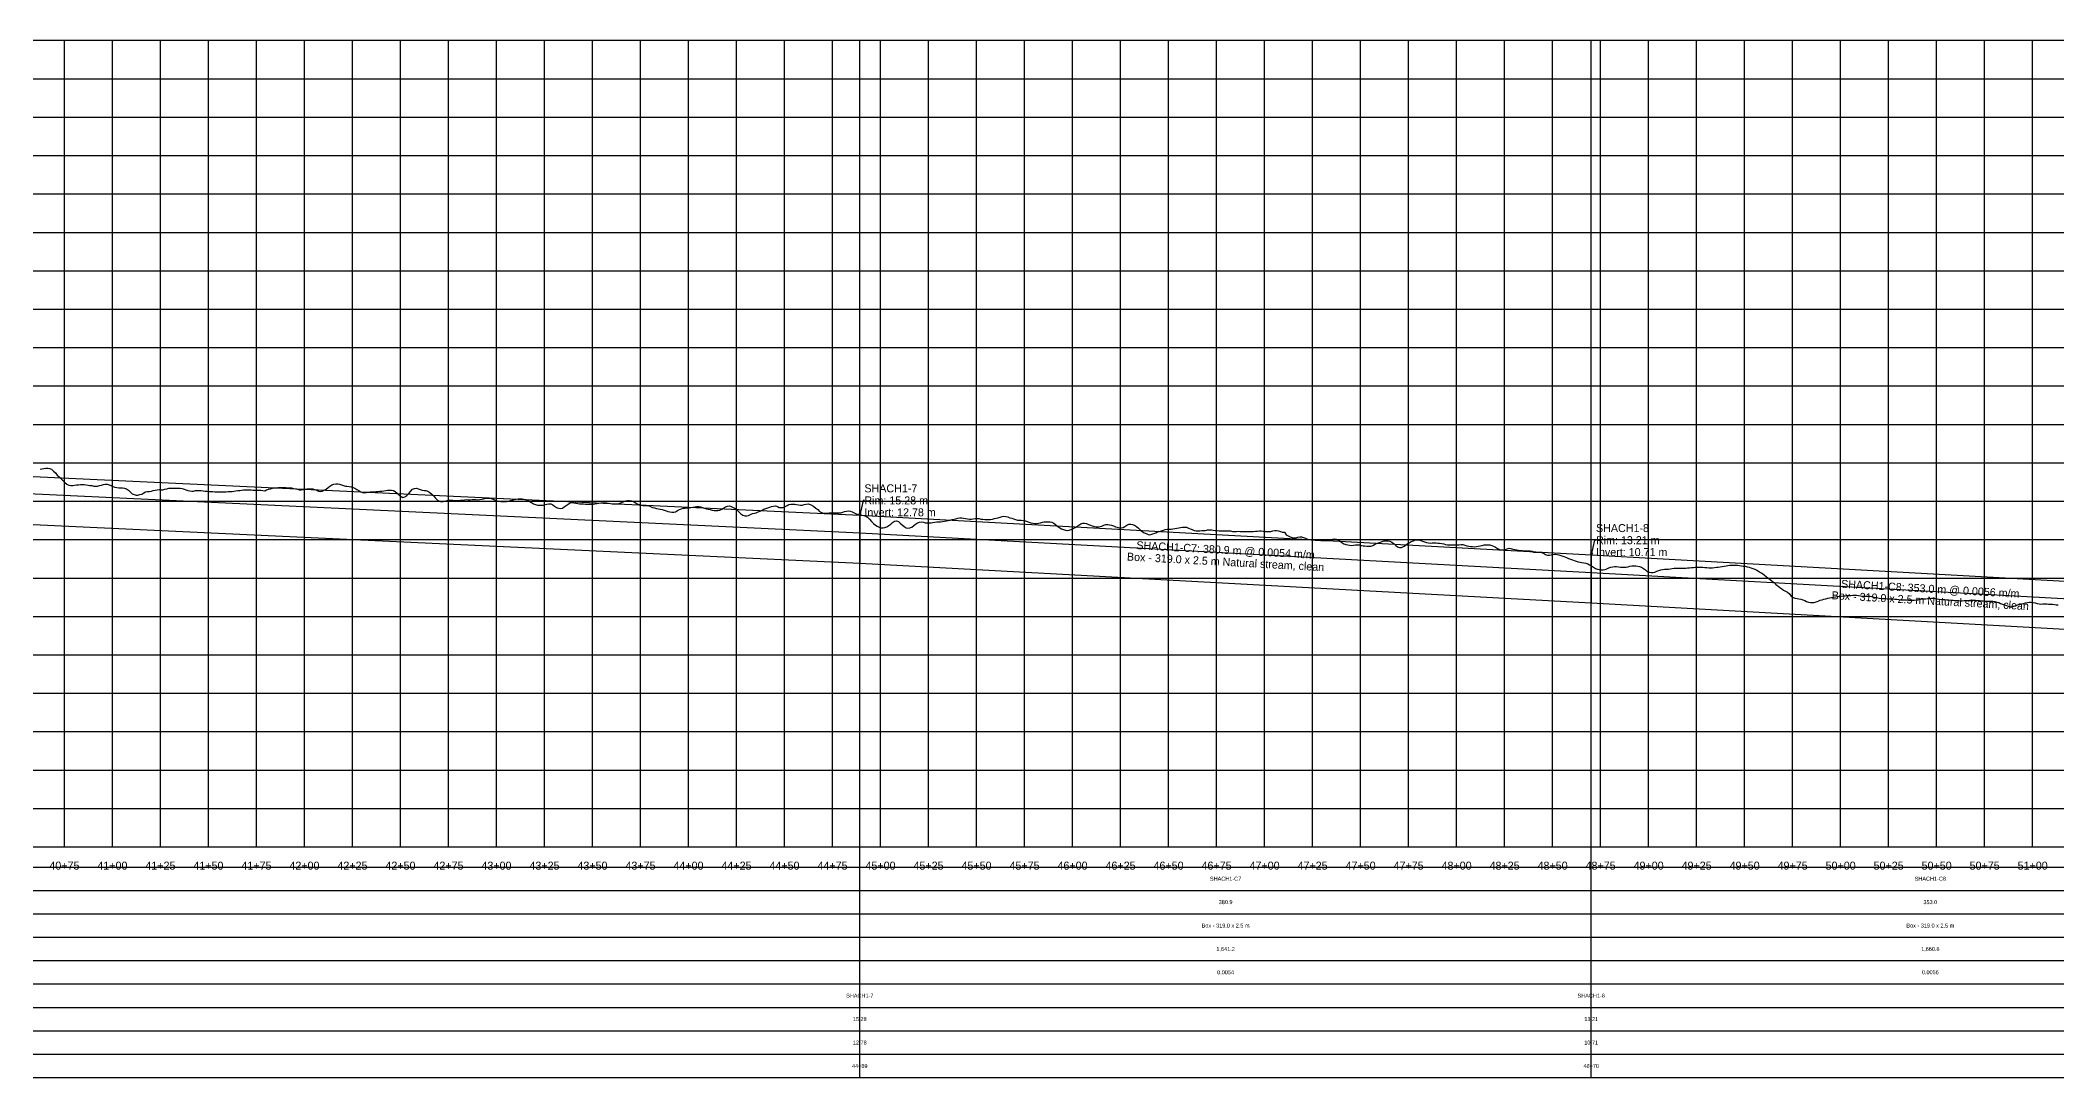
# Model space of a CAD drawing. Extents: x -64 to 8082, y -140 to 402.
# Drawn here: x 4062 to 5113, y -140 to 400 of the extents above; entities that cross this region are included whole.
import ezdxf
from ezdxf.enums import TextEntityAlignment as Align

# ---------------------------------------------------------------- set-up
doc = ezdxf.new("R2010")
doc.units = 0
for name, color, linetype in [('Annotation', 7, 'Continuous'), ('Annotation_Table', 254, 'Continuous'), ('Crown', 7, 'Continuous'), ('Grid', 254, 'Continuous'), ('Grid_Text', 7, 'Continuous'), ('Ground_Elevation', 3, 'Continuous'), ('Hydraulic_Grade', 5, 'Continuous'), ('Invert', 7, 'Continuous'), ('Structure', 7, 'Continuous')]:
    doc.layers.add(name, color=color, linetype=linetype)

msp = doc.modelspace()

# ---------------------------------------------------------------- linework, layer by layer
at = {"layer": 'Annotation', "color": 0}
for points in [[(4491.6, 160.4), (4490.9, 160.4), (4489.2, 152.8)], [(4872.6, 139.7), (4871.8, 139.7), (4870.1, 132.1)]]:
    msp.add_lwpolyline(points, dxfattribs=at)
for points in [[(4489.2, 152.8), (4489, 153.8), (4489.8, 153.6)], [(4870.1, 132.1), (4869.9, 133.1), (4870.7, 132.9)]]:
    msp.add_lwpolyline(points, close=True, dxfattribs=at)
at = {"layer": 'Annotation_Table', "color": 254}
for points in [[(4489.2, -140.2), (4489.2, 400)], [(4870.1, -140.2), (4870.1, 400)], [(-25, -30.5), (8049.9, -30.5)], [(-25, -42.7), (8049.9, -42.7)], [(-25, -54.9), (8049.9, -54.9)], [(-25, -67.1), (8049.9, -67.1)], [(-25, -79.2), (8049.9, -79.2)], [(-25, -91.4), (8049.9, -91.4)], [(-25, -103.6), (8049.9, -103.6)], [(-25, -115.8), (8049.9, -115.8)], [(-25, -128), (8049.9, -128)], [(-25, -140.2), (8049.9, -140.2)]]:
    msp.add_lwpolyline(points, dxfattribs=at)
at = {"layer": 'Crown', "color": 0}
for points in [[(3501.8, 198.9), (4489.2, 152.8)], [(4489.2, 152.8), (4489.2, 152.8)], [(4489.2, 152.8), (4870.1, 132.1)], [(4870.1, 132.1), (4870.1, 132.1)], [(4870.1, 132.1), (5223.2, 112.5)]]:
    msp.add_lwpolyline(points, dxfattribs=at)
at = {"layer": 'Grid', "color": 254}
for points in [[(-25, 400), (8050, 400)], [(4075, -20), (4075, 400)], [(4100, -20), (4100, 400)], [(4125, -20), (4125, 400)], [(4150, -20), (4150, 400)], [(4175, -20), (4175, 400)], [(4200, -20), (4200, 400)], [(4225, -20), (4225, 400)], [(4250, -20), (4250, 400)], [(4275, -20), (4275, 400)], [(4300, -20), (4300, 400)], [(4325, -20), (4325, 400)], [(4350, -20), (4350, 400)], [(4375, -20), (4375, 400)], [(4400, -20), (4400, 400)], [(4425, -20), (4425, 400)], [(4450, -20), (4450, 400)], [(4475, -20), (4475, 400)], [(4500, -20), (4500, 400)], [(4525, -20), (4525, 400)], [(4550, -20), (4550, 400)], [(4575, -20), (4575, 400)], [(4600, -20), (4600, 400)], [(4625, -20), (4625, 400)], [(4650, -20), (4650, 400)], [(4675, -20), (4675, 400)], [(4700, -20), (4700, 400)], [(4725, -20), (4725, 400)], [(4750, -20), (4750, 400)], [(4775, -20), (4775, 400)], [(4800, -20), (4800, 400)], [(4825, -20), (4825, 400)], [(4850, -20), (4850, 400)], [(4875, -20), (4875, 400)], [(4900, -20), (4900, 400)], [(4925, -20), (4925, 400)], [(4950, -20), (4950, 400)], [(4975, -20), (4975, 400)], [(5000, -20), (5000, 400)], [(5025, -20), (5025, 400)], [(5050, -20), (5050, 400)], [(5075, -20), (5075, 400)], [(5100, -20), (5100, 400)], [(-25, 380), (8050, 380)], [(-25, 360), (8050, 360)], [(-25, 340), (8050, 340)], [(-25, 320), (8050, 320)], [(-25, 300), (8050, 300)], [(-25, 280), (8050, 280)], [(-25, 260), (8050, 260)], [(-25, 240), (8050, 240)], [(-25, 220), (8050, 220)], [(-25, 200), (8050, 200)], [(-25, 180), (8050, 180)], [(-25, 160), (8050, 160)], [(-25, 140), (8050, 140)], [(-25, 120), (8050, 120)], [(-25, 100), (8050, 100)], [(-25, 80), (8050, 80)], [(-25, 60), (8050, 60)], [(-25, 40), (8050, 40)], [(-25, 20), (8050, 20)], [(-25, 0), (8050, 0)], [(-25, -20), (8050, -20)]]:
    msp.add_lwpolyline(points, dxfattribs=at)
at = {"layer": 'Ground_Elevation', "color": 3}
msp.add_lwpolyline([(4062.3, 176.6), (4063.3, 176.8), (4064.3, 177.1), (4065.3, 177.2), (4066.3, 177.2), (4067.3, 177), (4068.3, 176.6), (4069.3, 175.7), (4070.3, 174.7), (4071.3, 173.6), (4072.3, 172.6), (4073.3, 171.6), (4074.3, 170.6), (4075.3, 169.7), (4076.3, 168.9), (4077.3, 168.4), (4078.3, 168.2), (4079.3, 168.2), (4080.3, 168.3), (4081.3, 168.5), (4082.3, 168.6), (4083.3, 168.7), (4084.3, 168.7), (4085.3, 168.7), (4086.3, 168.5), (4087.3, 168.4), (4088.3, 168.2), (4089.3, 168.1), (4090.3, 167.9), (4091.3, 167.8), (4092.3, 167.9), (4093.3, 168.1), (4094.3, 168.4), (4095.3, 168.7), (4096.3, 168.8), (4097.3, 168.8), (4098.3, 168.6), (4099.3, 168.1), (4100.3, 167.7), (4101.3, 167.3), (4102.3, 167.1), (4103.3, 167), (4104.3, 166.9), (4105.3, 166.9), (4106.3, 166.8), (4107.3, 166.4), (4108.3, 165.7), (4109.3, 164.8), (4110.3, 163.9), (4111.3, 163.4), (4112.3, 163.2), (4113.3, 163.2), (4114.3, 163.4), (4115.3, 163.7), (4116.3, 164.3), (4117.3, 164.8), (4118.3, 165), (4119.3, 165.1), (4120.3, 165.3), (4121.3, 165.6), (4122.3, 165.8), (4123.3, 166), (4124.3, 166.1), (4125.3, 166), (4126.3, 166), (4127.3, 166.2), (4128.3, 166.5), (4129.3, 166.7), (4130.3, 166.8), (4131.3, 166.8), (4132.3, 166.8), (4133.3, 166.8), (4134.3, 166.8), (4135.3, 166.7), (4136.3, 166.6), (4137.3, 166.2), (4138.3, 165.9), (4139.3, 165.6), (4140.3, 165.4), (4141.3, 165.2), (4142.3, 165.2), (4143.3, 165.5), (4144.3, 165.6), (4145.3, 165.5), (4146.3, 165.5), (4147.3, 165.4), (4148.3, 165.3), (4149.3, 165.2), (4150.3, 165.1), (4151.3, 165), (4152.3, 165), (4153.3, 164.9), (4154.3, 164.9), (4155.3, 164.8), (4156.3, 164.8), (4157.3, 164.8), (4158.3, 164.8), (4159.3, 164.9), (4160.3, 165), (4161.3, 165), (4162.3, 165.1), (4163.3, 165.2), (4164.3, 165.4), (4165.3, 165.5), (4166.3, 165.6), (4167.3, 165.8), (4168.3, 165.9), (4169.3, 165.9), (4170.3, 166), (4171.3, 165.9), (4172.3, 165.9), (4173.3, 165.8), (4174.3, 165.8), (4175.3, 165.7), (4176.3, 165.7), (4177.3, 165.7), (4178.3, 165.5), (4179.3, 165.4), (4180.3, 166), (4181.3, 166.3), (4182.3, 166.5), (4183.3, 166.8), (4184.3, 166.9), (4185.3, 167), (4186.3, 167.1), (4187.3, 167.2), (4188.3, 167.2), (4189.3, 167.2), (4190.3, 167.1), (4191.3, 167), (4192.3, 167), (4193.3, 166.9), (4194.3, 166.6), (4195.3, 166.4), (4196.3, 166.2), (4197.3, 166), (4198.3, 166), (4199.3, 166.1), (4200.3, 166.2), (4201.3, 166.4), (4202.3, 166.5), (4203.3, 166.5), (4204.3, 166.4), (4205.3, 166.1), (4206.3, 165.7), (4207.3, 165.2), (4208.3, 165), (4209.3, 165.2), (4210.3, 165.7), (4211.3, 166.3), (4212.3, 167.1), (4213.3, 167.9), (4214.3, 168.6), (4215.3, 168.9), (4216.3, 169.1), (4217.3, 169), (4218.3, 168.8), (4219.3, 168.5), (4220.3, 168.1), (4221.3, 167.9), (4222.3, 167.8), (4223.3, 167.6), (4224.3, 167.5), (4225.3, 167.2), (4226.3, 166.7), (4227.3, 166.1), (4228.3, 165.5), (4229.3, 164.9), (4230.3, 164.5), (4231.3, 164.4), (4232.3, 164.5), (4233.3, 164.7), (4234.3, 164.8), (4235.3, 164.8), (4236.3, 164.9), (4237.3, 165), (4238.3, 165.1), (4239.3, 165.2), (4240.3, 165.3), (4241.3, 165.4), (4242.3, 165.6), (4243.3, 165.7), (4244.3, 165.8), (4245.3, 165.8), (4246.3, 165.6), (4247.3, 165), (4248.3, 164.2), (4249.3, 163.2), (4250.3, 162.4), (4251.3, 162), (4252.3, 162.3), (4253.3, 162.9), (4254.3, 164), (4255.3, 165.1), (4256.3, 166.2), (4257.3, 166.6), (4258.3, 166.8), (4259.3, 166.5), (4260.3, 166.1), (4261.3, 165.7), (4262.3, 165.6), (4263.3, 165.6), (4264.3, 165.2), (4265.3, 164.5), (4266.3, 163.7), (4267.3, 162.7), (4268.3, 161.6), (4269.3, 160.6), (4270.3, 160), (4271.3, 159.6), (4272.3, 159.8), (4273.3, 160), (4274.3, 160.3), (4275.3, 160.6), (4276.3, 160.6), (4277.3, 160.5), (4278.3, 160.3), (4279.3, 160.3), (4280.3, 160.4), (4281.3, 160.5), (4282.3, 160.6), (4283.3, 160.7), (4284.3, 160.8), (4285.3, 160.7), (4286.3, 160.7), (4287.3, 160.8), (4288.3, 160.8), (4289.3, 160.8), (4290.3, 160.7), (4291.3, 160.8), (4292.3, 161), (4293.3, 161.3), (4294.3, 161.6), (4295.3, 161.6), (4296.3, 161.6), (4297.3, 161.4), (4298.3, 161), (4299.3, 160.6), (4300.3, 160.2), (4301.3, 160), (4302.3, 159.9), (4303.3, 159.9), (4304.3, 159.9), (4305.3, 159.9), (4306.3, 160.1), (4307.3, 160.3), (4308.3, 160.6), (4309.3, 160.9), (4310.3, 161.1), (4311.3, 161.3), (4312.3, 161.3), (4313.3, 161.2), (4314.3, 161), (4315.3, 160.8), (4316.3, 160.4), (4317.3, 159.9), (4318.3, 159.3), (4319.3, 158.7), (4320.3, 158.2), (4321.3, 158), (4322.3, 158), (4323.3, 158), (4324.3, 158), (4325.3, 158.2), (4326.3, 158.4), (4327.3, 158.6), (4328.3, 158.6), (4329.3, 158.1), (4330.3, 157.4), (4331.3, 156.8), (4332.3, 156.3), (4333.3, 156.2), (4334.3, 156.4), (4335.3, 157), (4336.3, 157.8), (4337.3, 158.5), (4338.3, 159.1), (4339.3, 159.3), (4340.3, 159.2), (4341.3, 159), (4342.3, 158.8), (4343.3, 158.7), (4344.3, 158.6), (4345.3, 158.6), (4346.3, 158.5), (4347.3, 158.5), (4348.3, 158.4), (4349.3, 158.4), (4350.3, 158.4), (4351.3, 158.6), (4352.3, 158.8), (4353.3, 158.9), (4354.3, 159.1), (4355.3, 159.2), (4356.3, 159.3), (4357.3, 159.1), (4358.3, 159), (4359.3, 158.8), (4360.3, 158.6), (4361.3, 158.6), (4362.3, 158.6), (4363.3, 158.7), (4364.3, 158.9), (4365.3, 159.3), (4366.3, 159.8), (4367.3, 160.2), (4368.3, 160.4), (4369.3, 160.4), (4370.3, 160.2), (4371.3, 159.8), (4372.3, 159.3), (4373.3, 158.7), (4374.3, 158.3), (4375.3, 158), (4376.3, 157.8), (4377.3, 157.7), (4378.3, 157.7), (4379.3, 157.5), (4380.3, 157.2), (4381.3, 156.8), (4382.3, 156.5), (4383.3, 156.2), (4384.3, 156.1), (4385.3, 155.9), (4386.3, 155.7), (4387.3, 155.3), (4388.3, 155), (4389.3, 154.7), (4390.3, 154.4), (4391.3, 154.2), (4392.3, 154.2), (4393.3, 154.5), (4394.3, 155.1), (4395.3, 155.6), (4396.3, 156.1), (4397.3, 156.3), (4398.3, 156.4), (4399.3, 156.6), (4400.3, 156.6), (4401.3, 156.8), (4402.3, 156.9), (4403.3, 157.1), (4404.3, 157.2), (4405.3, 157.2), (4406.3, 157), (4407.3, 156.7), (4408.3, 156.3), (4409.3, 156), (4410.3, 155.8), (4411.3, 155.6), (4412.3, 155.4), (4413.3, 155.2), (4414.3, 155.2), (4415.3, 155.2), (4416.3, 155.4), (4417.3, 155.8), (4418.3, 156.3), (4419.3, 157), (4420.3, 157.4), (4421.3, 157.6), (4422.3, 157.3), (4423.3, 156.8), (4424.3, 156.2), (4425.3, 155.4), (4426.3, 154.4), (4427.3, 153.5), (4428.3, 152.8), (4429.3, 152.4), (4430.3, 152.3), (4431.3, 152.5), (4432.3, 153), (4433.3, 153.6), (4434.3, 153.8), (4435.3, 154), (4436.3, 154.4), (4437.3, 154.8), (4438.3, 155.3), (4439.3, 155.8), (4440.3, 156.2), (4441.3, 156.6), (4442.3, 156.9), (4443.3, 157.2), (4444.3, 157.4), (4445.3, 157.6), (4446.3, 157.2), (4447.3, 156.8), (4448.3, 156.7), (4449.3, 156.8), (4450.3, 157.2), (4451.3, 157.7), (4452.3, 158.2), (4453.3, 158.5), (4454.3, 158.5), (4455.3, 158.5), (4456.3, 158.3), (4457.3, 158.1), (4458.3, 158), (4459.3, 158), (4460.3, 158.2), (4461.3, 158.4), (4462.3, 158.6), (4463.3, 158.3), (4464.3, 157.9), (4465.3, 157.2), (4466.3, 156.4), (4467.3, 155.6), (4468.3, 154.7), (4469.3, 154.1), (4470.3, 153.8), (4471.3, 153.7), (4472.3, 153.8), (4473.3, 153.9), (4474.3, 154), (4475.3, 154), (4476.3, 153.9), (4477.3, 153.9), (4478.3, 153.9), (4479.3, 154), (4480.3, 154.3), (4481.3, 154.6), (4482.3, 154.8), (4483.3, 154.9), (4484.3, 154.8), (4485.3, 154.4), (4486.3, 153.9), (4487.3, 153.4), (4488.3, 153.1), (4489.3, 152.8), (4490.3, 152.7), (4491.3, 152.5), (4492.3, 152.2), (4493.3, 151.6), (4494.3, 150.6), (4495.3, 149.5), (4496.3, 148.4), (4497.3, 147.5), (4498.3, 147), (4499.3, 146.5), (4500.3, 146.2), (4501.3, 146.2), (4502.3, 146.3), (4503.3, 146.7), (4504.3, 147.3), (4505.3, 148), (4506.3, 148.9), (4507.3, 149.6), (4508.3, 149.8), (4509.3, 149.4), (4510.3, 148.6), (4511.3, 147.7), (4512.3, 146.8), (4513.3, 146.1), (4514.3, 145.9), (4515.3, 146.1), (4516.3, 146.5), (4517.3, 147.3), (4518.3, 148.1), (4519.3, 148.7), (4520.3, 149.1), (4521.3, 149.2), (4522.3, 149.1), (4523.3, 148.8), (4524.3, 148.7), (4525.3, 148.7), (4526.3, 148.8), (4527.3, 148.9), (4528.3, 149.1), (4529.3, 149.2), (4530.3, 149.3), (4531.3, 149.3), (4532.3, 149.4), (4533.3, 149.6), (4534.3, 149.8), (4535.3, 150), (4536.3, 150.2), (4537.3, 150.4), (4538.3, 150.6), (4539.3, 150.8), (4540.3, 151.1), (4541.3, 151.3), (4542.3, 151.3), (4543.3, 151.2), (4544.3, 150.9), (4545.3, 150.8), (4546.3, 150.7), (4547.3, 150.7), (4548.3, 150.8), (4549.3, 150.9), (4550.3, 151), (4551.3, 151), (4552.3, 150.7), (4553.3, 150.6), (4554.3, 150.4), (4555.3, 150.4), (4556.3, 150.4), (4557.3, 150.5), (4558.3, 150.7), (4559.3, 150.9), (4560.3, 151.2), (4561.3, 151.3), (4562.3, 151.6), (4563.3, 152), (4564.3, 152.2), (4565.3, 152.1), (4566.3, 151.8), (4567.3, 151.4), (4568.3, 151.1), (4569.3, 150.8), (4570.3, 150.5), (4571.3, 150.2), (4572.3, 150.1), (4573.3, 150.1), (4574.3, 150), (4575.3, 149.8), (4576.3, 149.5), (4577.3, 149.1), (4578.3, 148.8), (4579.3, 148.5), (4580.3, 148.4), (4581.3, 148.3), (4582.3, 148.5), (4583.3, 148.7), (4584.3, 149), (4585.3, 149.2), (4586.3, 149.2), (4587.3, 149.3), (4588.3, 149.2), (4589.3, 149), (4590.3, 148.5), (4591.3, 147.7), (4592.3, 146.9), (4593.3, 146.2), (4594.3, 145.6), (4595.3, 145.2), (4596.3, 144.9), (4597.3, 144.8), (4598.3, 144.9), (4599.3, 145.3), (4600.3, 145.7), (4601.3, 146.3), (4602.3, 146.9), (4603.3, 147.6), (4604.3, 148.2), (4605.3, 148.5), (4606.3, 148.5), (4607.3, 148.3), (4608.3, 147.9), (4609.3, 147.5), (4610.3, 147.2), (4611.3, 146.9), (4612.3, 146.7), (4613.3, 146.7), (4614.3, 146.8), (4615.3, 147), (4616.3, 147.5), (4617.3, 147.8), (4618.3, 147.8), (4619.3, 147.7), (4620.3, 147.5), (4621.3, 147.1), (4622.3, 146.7), (4623.3, 146.5), (4624.3, 146.2), (4625.3, 146.1), (4626.3, 146.3), (4627.3, 146.8), (4628.3, 147.5), (4629.3, 148), (4630.3, 148.1), (4631.3, 147.9), (4632.3, 147.5), (4633.3, 146.8), (4634.3, 146), (4635.3, 145.1), (4636.3, 144.3), (4637.3, 143.6), (4638.3, 143.1), (4639.3, 142.7), (4640.3, 142.5), (4641.3, 142.8), (4642.3, 143.2), (4643.3, 143.6), (4644.3, 144), (4645.3, 144.3), (4646.3, 144.6), (4647.3, 144.9), (4648.3, 145.2), (4649.3, 145.4), (4650.3, 145.4), (4651.3, 145.5), (4652.3, 145.6), (4653.3, 145.8), (4654.3, 146), (4655.3, 146.2), (4656.3, 146.3), (4657.3, 146.5), (4658.3, 146.5), (4659.3, 146.4), (4660.3, 146), (4661.3, 145.6), (4662.3, 145.2), (4663.3, 144.7), (4664.3, 144.5), (4665.3, 144.5), (4666.3, 144.6), (4667.3, 144.7), (4668.3, 144.7), (4669.3, 144.8), (4670.3, 145), (4671.3, 145.1), (4672.3, 145.1), (4673.3, 144.9), (4674.3, 144.8), (4675.3, 144.7), (4676.3, 144.6), (4677.3, 144.6), (4678.3, 144.5), (4679.3, 144.5), (4680.3, 144.6), (4681.3, 144.6), (4682.3, 144.5), (4683.3, 144.3), (4684.3, 144.2), (4685.3, 144.3), (4686.3, 144.4), (4687.3, 144.3), (4688.3, 144.2), (4689.3, 144.3), (4690.3, 144.3), (4691.3, 144.3), (4692.3, 144.2), (4693.3, 144.3), (4694.3, 144.3), (4695.3, 144.4), (4696.3, 144.4), (4697.3, 144.5), (4698.3, 144.5), (4699.3, 144.4), (4700.3, 144.3), (4701.3, 144.2), (4702.3, 144.2), (4703.3, 144.3), (4704.3, 144.6), (4705.3, 144.7), (4706.3, 144.7), (4707.3, 144.6), (4708.3, 144.3), (4709.3, 143.8), (4710.3, 143.8), (4711.3, 142.5), (4712.3, 141.9), (4713.3, 141.4), (4714.3, 141.1), (4715.3, 141), (4716.3, 141), (4717.3, 141.2), (4718.3, 141.4), (4719.3, 141.4), (4720.3, 141.1), (4721.3, 140.7), (4722.3, 140.3), (4723.3, 140), (4724.3, 139.9), (4725.3, 139.8), (4726.3, 139.7), (4727.3, 139.7), (4728.3, 139.7), (4729.3, 139.6), (4730.3, 139.5), (4731.3, 139.5), (4732.3, 139.6), (4733.3, 139.8), (4734.3, 140.1), (4735.3, 140.3), (4736.3, 140.4), (4737.3, 140.2), (4738.3, 139.8), (4739.3, 139.1), (4740.3, 138.5), (4741.3, 137.8), (4742.3, 137.4), (4743.3, 137.2), (4744.3, 137.1), (4745.3, 137), (4746.3, 137.1), (4747.3, 137.2), (4748.3, 137.2), (4749.3, 137.2), (4750.3, 137), (4751.3, 136.8), (4752.3, 136.8), (4753.3, 136.6), (4754.3, 136.5), (4755.3, 136.6), (4756.3, 136.9), (4757.3, 137.4), (4758.3, 137.9), (4759.3, 138.3), (4760.3, 138.7), (4761.3, 139), (4762.3, 139.3), (4763.3, 139.4), (4764.3, 139.3), (4765.3, 139.1), (4766.3, 138.6), (4767.3, 137.9), (4768.3, 137), (4769.3, 136.3), (4770.3, 135.9), (4771.3, 135.9), (4772.3, 136.4), (4773.3, 137), (4774.3, 137.8), (4775.3, 138.4), (4776.3, 139), (4777.3, 139.4), (4778.3, 139.8), (4779.3, 139.9), (4780.3, 139.8), (4781.3, 139.5), (4782.3, 139.1), (4783.3, 138.8), (4784.3, 138.5), (4785.3, 138.3), (4786.3, 138.2), (4787.3, 138.3), (4788.3, 138.4), (4789.3, 138.3), (4790.3, 138.2), (4791.3, 138.1), (4792.3, 138), (4793.3, 137.8), (4794.3, 137.5), (4795.3, 137.3), (4796.3, 137.2), (4797.3, 137.3), (4798.3, 137.3), (4799.3, 137.2), (4800.3, 137.2), (4801.3, 137.3), (4802.3, 137.4), (4803.3, 137.4), (4804.3, 137.1), (4805.3, 136.8), (4806.3, 136.5), (4807.3, 136.4), (4808.3, 136.4), (4809.3, 136.3), (4810.3, 136.4), (4811.3, 136.6), (4812.3, 136.8), (4813.3, 137), (4814.3, 137.2), (4815.3, 137.3), (4816.3, 137.3), (4817.3, 137.2), (4818.3, 137), (4819.3, 136.6), (4820.3, 136), (4821.3, 135.4), (4822.3, 134.8), (4823.3, 134.6), (4824.3, 134.6), (4825.3, 134.8), (4826.3, 135.2), (4827.3, 135.6), (4828.3, 135.3), (4829.3, 135.1), (4830.3, 134.9), (4831.3, 134.7), (4832.3, 134.5), (4833.3, 134.4), (4834.3, 134.3), (4835.3, 134.2), (4836.3, 134.1), (4837.3, 134.1), (4838.3, 134.1), (4839.3, 133.9), (4840.3, 133.5), (4841.3, 133.4), (4842.3, 133.5), (4843.3, 133.5), (4844.3, 133.3), (4845.3, 132.9), (4846.3, 132.3), (4847.3, 131.9), (4848.3, 131.9), (4849.3, 132.1), (4850.3, 132.3), (4851.3, 132.4), (4852.3, 132.2), (4853.3, 132), (4854.3, 131.7), (4855.3, 131.4), (4856.3, 131), (4857.3, 130.6), (4858.3, 130.2), (4859.3, 129.8), (4860.3, 129.5), (4861.3, 129.1), (4862.3, 128.7), (4863.3, 128.4), (4864.3, 128.2), (4865.3, 128), (4866.3, 127.9), (4867.3, 127.7), (4868.3, 127.3), (4869.3, 126.9), (4870.3, 126.3), (4871.3, 125.6), (4872.3, 125), (4873.3, 124.6), (4874.3, 124.4), (4875.3, 124.2), (4876.3, 124.3), (4877.3, 124.4), (4878.3, 124.8), (4879.3, 125.3), (4880.3, 125.7), (4881.3, 125.9), (4882.3, 126), (4883.3, 126), (4884.3, 125.9), (4885.3, 125.7), (4886.3, 125.6), (4887.3, 125.6), (4888.3, 125.7), (4889.3, 125.9), (4890.3, 126.1), (4891.3, 126.3), (4892.3, 126.4), (4893.3, 126.3), (4894.3, 126.2), (4895.3, 126), (4896.3, 125.6), (4897.3, 125), (4898.3, 124.2), (4899.3, 123.4), (4900.3, 123), (4901.3, 122.8), (4902.3, 122.9), (4903.3, 123.1), (4904.3, 123.5), (4905.3, 123.9), (4906.3, 124.3), (4907.3, 124.5), (4908.3, 124.6), (4909.3, 124.6), (4910.3, 124.6), (4911.3, 124.8), (4912.3, 125), (4913.3, 125.2), (4914.3, 125.2), (4915.3, 125.2), (4916.3, 125.2), (4917.3, 125.2), (4918.3, 125.2), (4919.3, 125.2), (4920.3, 125.3), (4921.3, 125.3), (4922.3, 125.4), (4923.3, 125.5), (4924.3, 125.6), (4925.3, 125.7), (4926.3, 125.7), (4927.3, 125.7), (4928.3, 125.6), (4929.3, 125.5), (4930.3, 125.4), (4931.3, 125.3), (4932.3, 125.3), (4933.3, 125.3), (4934.3, 125.4), (4935.3, 125.6), (4936.3, 125.7), (4937.3, 125.9), (4938.3, 126), (4939.3, 126.2), (4940.3, 126.4), (4941.3, 126.5), (4942.3, 126.6), (4943.3, 126.7), (4944.3, 126.7), (4945.3, 126.7), (4946.3, 126.6), (4947.3, 126.5), (4948.3, 126.4), (4949.3, 126.2), (4950.3, 126.1), (4951.3, 125.9), (4952.3, 125.6), (4953.3, 125.3), (4954.3, 125), (4955.3, 124.6), (4956.3, 124.1), (4957.3, 123.5), (4958.3, 122.9), (4959.3, 122.3), (4960.3, 121.5), (4961.3, 120.8), (4962.3, 120), (4963.3, 119.2), (4964.3, 118.4), (4965.3, 117.6), (4966.3, 116.7), (4967.3, 115.9), (4968.3, 115.1), (4969.3, 114.4), (4970.3, 113.7), (4971.3, 113.1), (4972.3, 112.7), (4973.3, 111.7), (4974.3, 110.6), (4975.3, 109.9), (4976.3, 109.5), (4977.3, 109.4), (4978.3, 109.2), (4979.3, 109), (4980.3, 108.6), (4981.3, 108.2), (4982.3, 107.8), (4983.3, 107.4), (4984.3, 107.2), (4985.3, 107.2), (4986.3, 107.3), (4987.3, 107.6), (4988.3, 108), (4989.3, 108.5), (4990.3, 108.7), (4991.3, 108.9), (4992.3, 109.2), (4993.3, 109.5), (4994.3, 109.7), (4995.3, 109.9), (4996.3, 110.1), (4997.3, 110.2), (4998.3, 110.3), (4999.3, 110.5), (5000.3, 110.6), (5001.3, 110.7), (5002.3, 110.8), (5003.3, 110.9), (5004.3, 110.9), (5005.3, 110.9), (5006.3, 111), (5007.3, 111.1), (5008.3, 111.1), (5009.3, 110.9), (5010.3, 110.7), (5011.3, 110.6), (5012.3, 110.5), (5013.3, 110.5), (5014.3, 110.5), (5015.3, 110.5), (5016.3, 110.3), (5017.3, 110.1), (5018.3, 109.8), (5019.3, 109.6), (5020.3, 109.5), (5021.3, 109.4), (5022.3, 109.3), (5023.3, 109.3), (5024.3, 109.2), (5025.3, 109.2), (5026.3, 109.1), (5027.3, 109.1), (5028.3, 109), (5029.3, 108.9), (5030.3, 108.8), (5031.3, 108.7), (5032.3, 108.7), (5033.3, 108.7), (5034.3, 108.6), (5035.3, 108.5), (5036.3, 108.5), (5037.3, 108.4), (5038.3, 108.4), (5039.3, 108.6), (5040.3, 108.7), (5041.3, 108.9), (5042.3, 109.1), (5043.3, 109.2), (5044.3, 109.2), (5045.3, 109.3), (5046.3, 109.4), (5047.3, 109.5), (5048.3, 109.5), (5049.3, 109.4), (5050.3, 109.1), (5051.3, 108.9), (5052.3, 108.8), (5053.3, 108.8), (5054.3, 108.8), (5055.3, 108.7), (5056.3, 108.6), (5057.3, 108.5), (5058.3, 108.4), (5059.3, 108.3), (5060.3, 108.2), (5061.3, 108.2), (5062.3, 108.1), (5063.3, 108.1), (5064.3, 108.2), (5065.3, 108.2), (5066.3, 108.3), (5067.3, 108.4), (5068.3, 108.4), (5069.3, 108.4), (5070.3, 108.4), (5071.3, 108.2), (5072.3, 108.2), (5073.3, 108.1), (5074.3, 108.1), (5075.3, 108), (5076.3, 107.9), (5077.3, 108), (5078.3, 108), (5079.3, 107.9), (5080.3, 107.8), (5081.3, 107.5), (5082.3, 107.2), (5083.3, 106.8), (5084.3, 106.4), (5085.3, 106), (5086.3, 105.6), (5087.3, 105.3), (5088.3, 105), (5089.3, 104.9), (5090.3, 105.3), (5091.3, 105.7), (5092.3, 106), (5093.3, 106.2), (5094.3, 106.5), (5095.3, 106.8), (5096.3, 107.1), (5097.3, 107.3), (5098.3, 107.4), (5099.3, 107.4), (5100.3, 107.3), (5101.3, 107.1), (5102.3, 106.8), (5103.3, 106.5), (5104.3, 106.4), (5105.3, 106.5), (5106.3, 106.5), (5107.3, 106.5), (5108.3, 106.4), (5109.3, 106.3), (5110.3, 106.3), (5111.3, 106.2), (5112.3, 106.1), (5113.3, 106)], dxfattribs=at)
at = {"layer": 'Hydraulic_Grade', "color": 5}
for points in [[(3501.8, 190.2), (4489.2, 143.5)], [(4489.2, 143.5), (4489.2, 143.5)], [(4489.2, 143.5), (4870.1, 122.8)], [(4870.1, 122.8), (4870.1, 122.8)], [(4870.1, 122.8), (5223.2, 103.5)]]:
    msp.add_lwpolyline(points, dxfattribs=at)
at = {"layer": 'Invert', "color": 0}
for points in [[(3501.8, 173.9), (4489.2, 127.8)], [(4489.2, 127.8), (4489.2, 127.8)], [(4489.2, 127.8), (4870.1, 107.1)], [(4870.1, 107.1), (4870.1, 107.1)], [(4870.1, 107.1), (5223.2, 87.5)]]:
    msp.add_lwpolyline(points, dxfattribs=at)
at = {"layer": 'Structure', "color": 0}
for points in [[(4489.2, 152.8), (4489.2, 127.8)], [(4489.2, 152.8), (4489.2, 127.8)], [(4870.1, 132.1), (4870.1, 107.1)], [(4870.1, 132.1), (4870.1, 107.1)]]:
    msp.add_lwpolyline(points, dxfattribs=at)

# ---------------------------------------------------------------- texts
at = {"layer": 'Annotation', "color": 0}
for s, height, p in [('SHACH1-7', 4.17, (4491.6, 166.7)), ('Rim: 15.28 m', 4.167, (4491.6, 160.4)), ('Invert: 12.78 m', 4.167, (4491.6, 154.2)), ('SHACH1-8', 4.17, (4872.6, 146)), ('Rim: 13.21 m', 4.167, (4872.6, 139.7)), ('Invert: 10.71 m', 4.167, (4872.6, 133.5))]:
    msp.add_text(s, height=height, dxfattribs=at).set_placement(p, align=Align.MIDDLE_LEFT)
for s, rotation, p in [('SHACH1-C7: 380.9 m @ 0.0054 m/m', 356.8912, (4679.7, 134.6)), ('Box - 319.0 x 2.5 m Natural stream, clean', 356.8912, (4679.7, 128.4)), ('SHACH1-C8: 353.0 m @ 0.0056 m/m', 356.8124, (5046.7, 114.4)), ('Box - 319.0 x 2.5 m Natural stream, clean', 356.8124, (5046.7, 108.2))]:
    msp.add_text(s, height=4.167, rotation=rotation, dxfattribs=at).set_placement(p, align=Align.MIDDLE_CENTER)
at = {"layer": 'Annotation_Table', "color": 0}
for s, height, p in [('SHACH1-C7', 2.08, (4679.7, -36.6)), ('SHACH1-C8', 2.08, (5046.7, -36.6)), ('380.9', 2.08, (4679.7, -48.8)), ('353.0', 2.08, (5046.7, -48.8)), ('Box - 319.0 x 2.5 m', 2.083, (4679.7, -61)), ('Box - 319.0 x 2.5 m', 2.083, (5046.7, -61)), ('1,641.2', 2.08, (4679.7, -73.2)), ('1,660.8', 2.08, (5046.7, -73.2)), ('0.0054', 2.08, (4679.7, -85.3)), ('0.0056', 2.08, (5046.7, -85.3)), ('SHACH1-7', 2.08, (4489.2, -97.5)), ('SHACH1-8', 2.08, (4870.1, -97.5)), ('15.28', 2.08, (4489.2, -109.7)), ('13.21', 2.08, (4870.1, -109.7)), ('12.78', 2.08, (4489.2, -121.9)), ('10.71', 2.08, (4870.1, -121.9)), ('44+89', 2.08, (4489.2, -134.1)), ('48+70', 2.08, (4870.1, -134.1))]:
    msp.add_text(s, height=height, dxfattribs=at).set_placement(p, align=Align.MIDDLE_CENTER)
at = {"layer": 'Grid_Text', "color": 0}
for s, p in [('40+75', (4075, -27.7)), ('41+00', (4100, -27.7)), ('41+25', (4125, -27.7)), ('41+50', (4150, -27.7)), ('41+75', (4175, -27.7)), ('42+00', (4200, -27.7)), ('42+25', (4225, -27.7)), ('42+50', (4250, -27.7)), ('42+75', (4275, -27.7)), ('43+00', (4300, -27.7)), ('43+25', (4325, -27.7)), ('43+50', (4350, -27.7)), ('43+75', (4375, -27.7)), ('44+00', (4400, -27.7)), ('44+25', (4425, -27.7)), ('44+50', (4450, -27.7)), ('44+75', (4475, -27.7)), ('45+00', (4500, -27.7)), ('45+25', (4525, -27.7)), ('45+50', (4550, -27.7)), ('45+75', (4575, -27.7)), ('46+00', (4600, -27.7)), ('46+25', (4625, -27.7)), ('46+50', (4650, -27.7)), ('46+75', (4675, -27.7)), ('47+00', (4700, -27.7)), ('47+25', (4725, -27.7)), ('47+50', (4750, -27.7)), ('47+75', (4775, -27.7)), ('48+00', (4800, -27.7)), ('48+25', (4825, -27.7)), ('48+50', (4850, -27.7)), ('48+75', (4875, -27.7)), ('49+00', (4900, -27.7)), ('49+25', (4925, -27.7)), ('49+50', (4950, -27.7)), ('49+75', (4975, -27.7)), ('50+00', (5000, -27.7)), ('50+25', (5025, -27.7)), ('50+50', (5050, -27.7)), ('50+75', (5075, -27.7)), ('51+00', (5100, -27.7))]:
    msp.add_text(s, height=4.17, dxfattribs=at).set_placement(p, align=Align.TOP_CENTER)

doc.saveas('drawing.dxf')
